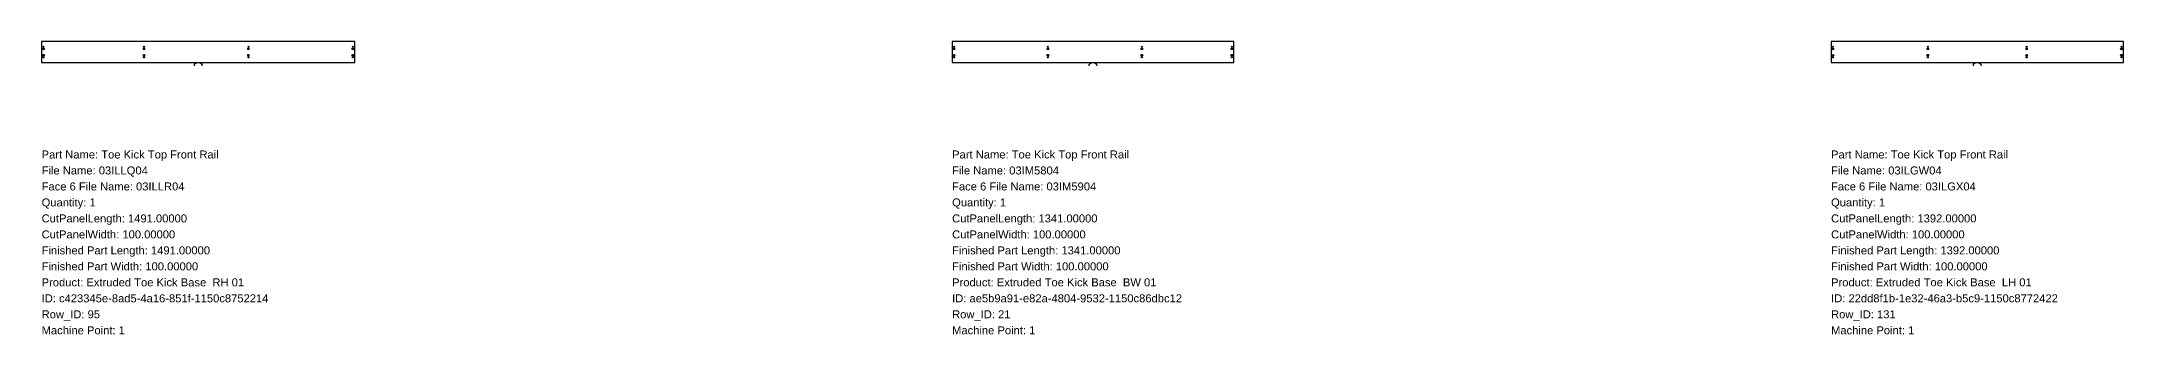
# Model space of a CAD drawing. Header units: inches. Extents: x 0 to 200771, y -1296 to 641.
# Drawn here: x 190858 to 200771, y -1296 to 100 of the extents above; entities that cross this region are included whole.
import ezdxf

# ---------------------------------------------------------------- set-up
doc = ezdxf.new("R2010")
doc.units = ezdxf.units.IN
doc.header["$MEASUREMENT"] = 0
for name, color, linetype in [('BORDER_Z18P0RT1001', 7, 'Continuous'), ('NESTTEXT', 1, 'Continuous'), ('VBORE_Z12P0', 3, 'Continuous'), ('VBORE_Z18P0', 3, 'Continuous')]:
    doc.layers.add(name, color=color, linetype=linetype)
doc.styles.get("Standard").update_dxf_attribs({"font": 'arial.ttf'})

msp = doc.modelspace()

# ---------------------------------------------------------------- linework, layer by layer
at = {"layer": 'BORDER_Z18P0RT1001', "color": 2}
for points in [[(191585.125, -15, -0.41421356), (191600.125, 0), (192348.8, 0), (192348.8, 100), (190857.8, 100), (190857.8, 0), (191606.475, 0, -0.41421356), (191621.475, -15)], [(195845.925, -15, -0.41421356), (195860.925, 0), (196534.6, 0), (196534.6, 100), (195193.6, 100), (195193.6, 0), (195867.275, 0, -0.41421356), (195882.275, -15)], [(200057.225, -15, -0.41421356), (200072.225, 0), (200771.4, 0), (200771.4, 100), (199379.4, 100), (199379.4, 0), (200078.575, 0, -0.41421356), (200093.575, -15)]]:
    msp.add_lwpolyline(points, format="xyb", dxfattribs=at)
at = {"layer": 'VBORE_Z12P0', "color": 3}
for centre in [(190866.8, 65), (190866.8, 35), (191345.133, 65), (191345.133, 35), (191842.467, 65), (191842.467, 35), (192339.8, 65), (192339.8, 35), (195202.6, 65), (195202.6, 35), (195649.933, 65), (195649.933, 35), (196097.267, 65), (196097.267, 35), (196525.6, 65), (196525.6, 35), (199388.4, 65), (199388.4, 35), (199840.067, 65), (199840.067, 35), (200310.733, 65), (200310.733, 35), (200762.4, 65), (200762.4, 35)]:
    msp.add_circle(centre, 4, dxfattribs=at)
at = {"layer": 'VBORE_Z18P0', "color": 3}
for centre in [(190866.8, 75), (190866.8, 25), (191345.133, 75), (191345.133, 25), (191842.467, 75), (191842.467, 25), (192339.8, 75), (192339.8, 25), (195202.6, 75), (195202.6, 25), (195649.933, 75), (195649.933, 25), (196097.267, 75), (196097.267, 25), (196525.6, 75), (196525.6, 25), (199388.4, 75), (199388.4, 25), (199840.067, 75), (199840.067, 25), (200310.733, 75), (200310.733, 25), (200762.4, 75), (200762.4, 25)]:
    msp.add_circle(centre, 2.5, dxfattribs=at)

# ---------------------------------------------------------------- texts
at = {"layer": 'NESTTEXT', "color": 1}
for s, p in [('Part Name: Toe Kick Top Front Rail', (190857.8, -457.2)), ('File Name: 03ILLQ04', (190857.8, -533.4)), ('Part Name: Toe Kick Top Front Rail', (195193.6, -457.2)), ('File Name: 03IM5804', (195193.6, -533.4)), ('Part Name: Toe Kick Top Front Rail', (199379.4, -457.2)), ('File Name: 03ILGW04', (199379.4, -533.4)), ('Face 6 File Name: 03ILLR04', (190857.8, -609.6)), ('Face 6 File Name: 03IM5904', (195193.6, -609.6)), ('Face 6 File Name: 03ILGX04', (199379.4, -609.6)), ('Quantity: 1', (190857.8, -685.8)), ('Quantity: 1', (195193.6, -685.8)), ('Quantity: 1', (199379.4, -685.8)), ('CutPanelLength: 1491.00000', (190857.8, -762)), ('CutPanelLength: 1341.00000', (195193.6, -762)), ('CutPanelLength: 1392.00000', (199379.4, -762)), ('CutPanelWidth: 100.00000', (190857.8, -838.2)), ('Finished Part Length: 1491.00000', (190857.8, -914.4)), ('CutPanelWidth: 100.00000', (195193.6, -838.2)), ('Finished Part Length: 1341.00000', (195193.6, -914.4)), ('CutPanelWidth: 100.00000', (199379.4, -838.2)), ('Finished Part Length: 1392.00000', (199379.4, -914.4)), ('Finished Part Width: 100.00000', (190857.8, -990.6)), ('Finished Part Width: 100.00000', (195193.6, -990.6)), ('Finished Part Width: 100.00000', (199379.4, -990.6)), ('Product: Extruded Toe Kick Base  RH 01', (190857.8, -1066.8)), ('Product: Extruded Toe Kick Base  BW 01', (195193.6, -1066.8)), ('Product: Extruded Toe Kick Base  LH 01', (199379.4, -1066.8)), ('Row_ID: 95', (190857.8, -1219.2)), ('ID: c423345e-8ad5-4a16-851f-1150c8752214', (190857.8, -1143)), ('Row_ID: 21', (195193.6, -1219.2)), ('ID: ae5b9a91-e82a-4804-9532-1150c86dbc12', (195193.6, -1143)), ('Row_ID: 131', (199379.4, -1219.2)), ('ID: 22dd8f1b-1e32-46a3-b5c9-1150c8772422', (199379.4, -1143)), ('Machine Point: 1', (190857.8, -1295.4)), ('Machine Point: 1', (195193.6, -1295.4)), ('Machine Point: 1', (199379.4, -1295.4))]:
    msp.add_text(s, height=38.1, dxfattribs=at).set_placement(p)

doc.saveas('drawing.dxf')
